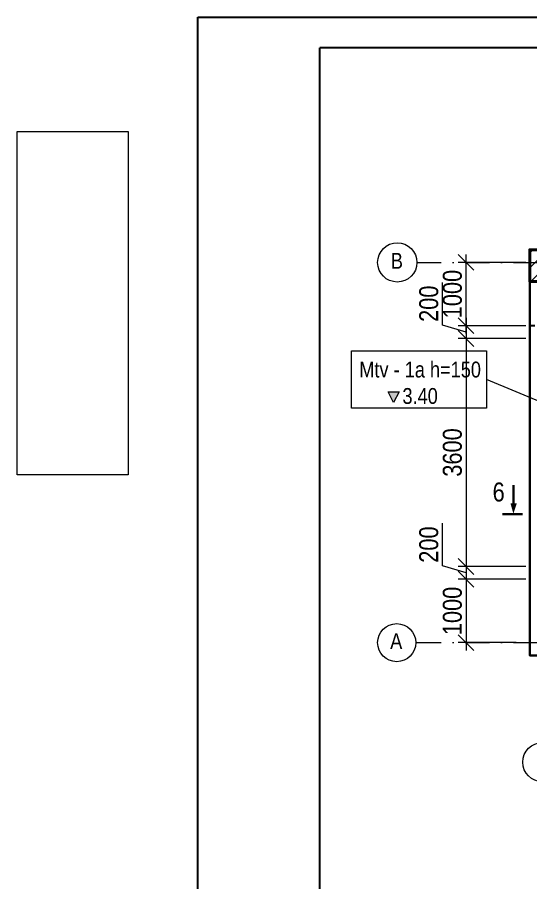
# Model space of a CAD drawing. Header units: millimetres. Extents: x -149347 to 251215, y -2929184 to -2541447.
# Drawn here: x 19029 to 27112, y -2597289 to -2583650 of the extents above; entities that cross this region are included whole.
import ezdxf

# ---------------------------------------------------------------- set-up
doc = ezdxf.new("R2010")
doc.units = ezdxf.units.MM
doc.linetypes.add('DASHDOTX2', pattern=[50.8, 25.4, -12.7, 0, -12.7])
doc.linetypes.add('HIDDEN', pattern=[4, 2, -2])
doc.layers.add('Калонлар', color=2, linetype='Continuous', lineweight=40)
doc.styles.add('style1', font='A3TI(LA).TTF', dxfattribs={"height": 400})
doc.styles.add('style6', font='ARIALN.TTF', dxfattribs={"height": 300})
doc.styles.add('yazitipi', font='ARIALN.TTF')
doc.dimstyles.new('DIM_100', dxfattribs={"dimscale": 100, "dimtxt": 250, "dimasz": 2.5, "dimexe": 1.25, "dimexo": 0.625, "dimtad": 1, "dimdec": 0, "dimtxsty": 'style1', "dimblk": 'OBLIQUE', "dimcen": 2.5, "dimdle": 1.25, "dimclrd": 251, "dimclre": 251, "dimaunit": 1, "dimadec": 3, "dimazin": 0, "dimtfac": 1, "dimtdec": 0, "dimtmove": 1, "dimatfit": 3, "dimfxl": 1.25, "dimlwd": 5, "dimlwe": 5, "dimarcsym": 0})
doc.dimstyles.new('sevda', dxfattribs={"dimscale": 100, "dimtxt": 2.8, "dimasz": 2.5, "dimexe": 1.25, "dimexo": 0.625, "dimtad": 1, "dimtxsty": 'yazitipi', "dimblk": 'OBLIQUE', "dimcen": 2.5, "dimclrd": 253, "dimclre": 253, "dimclrt": 73, "dimaunit": 1, "dimadec": 3, "dimazin": 0, "dimtfac": 1, "dimtmove": 1, "dimatfit": 3, "dimfxl": 1, "dimlwd": 9, "dimlwe": 9, "dimarcsym": 0})

# ---------------------------------------------------------------- blocks, each defined once
blk = doc.blocks.new('mekteb')
at = {"color": 0, "lineweight": 25}
for p, q in [((99643, -1821466), (139843, -1821466)), ((99643, -1849866), (99643, -1821466))]:
    blk.add_line(p, q, dxfattribs=at)
at = {"color": 0, "lineweight": 25, "ltscale": 15}
for p in [(101643, -1849366), (139343, -1821966)]:
    blk.add_line(p, (101643, -1821966), dxfattribs=at)
blk = doc.blocks.new('_Oblique')
at = {"color": 0, "linetype": 'ByBlock', "lineweight": -2}
blk.add_line((-0.5, -0.5), (0.5, 0.5), dxfattribs=at)
blk = doc.blocks.new('*D453')
at = {"color": 251, "linetype": 'ByBlock', "lineweight": 5, "ltscale": 50, "transparency": 16777216}
blk.add_line((26108, -2588642), (26108, -2587392), dxfattribs=at)
at = {"color": 251, "lineweight": 5, "ltscale": 50, "transparency": 16777216}
for p, q in [((27049, -2587517), (25983, -2587517)), ((27049, -2588517), (25983, -2588517))]:
    blk.add_line(p, q, dxfattribs=at)
at = {"layer": 'Defpoints', "color": 0, "lineweight": 15, "ltscale": 50, "transparency": 16777216}
for p in [(26108, -2587517), (27112, -2587517), (27112, -2588517)]:
    blk.add_point(p, dxfattribs=at)
at = {"color": 251, "lineweight": 5, "ltscale": 50, "transparency": 16777216, "xscale": 250, "yscale": 250, "zscale": 250}
for p, rotation in [((26108, -2587517), 90), ((26108, -2588517), 270)]:
    blk.add_blockref('_Oblique', p, dxfattribs=dict(at, rotation=rotation))
at = {"color": 0, "lineweight": 15, "ltscale": 50, "transparency": 16777216, "insert": (25893, -2588017), "char_height": 300, "attachment_point": 5, "rotation": 90, "style": 'style6'}
blk.add_mtext('1000', dxfattribs=at)
blk = doc.blocks.new('*D454')
at = {"color": 251, "linetype": 'ByBlock', "lineweight": 5, "ltscale": 50, "transparency": 16777216}
for p, q in [((25736, -2588506), (25736, -2587834)), ((26108, -2588392), (26108, -2588842)), ((26108, -2588617), (25736, -2588506))]:
    blk.add_line(p, q, dxfattribs=at)
at = {"color": 251, "lineweight": 5, "ltscale": 50, "transparency": 16777216}
for p, q in [((27049, -2588517), (25983, -2588517)), ((27049, -2588717), (25983, -2588717))]:
    blk.add_line(p, q, dxfattribs=at)
at = {"layer": 'Defpoints', "color": 0, "lineweight": 15, "ltscale": 50, "transparency": 16777216}
for p in [(27112, -2588517), (26108, -2588717), (27112, -2588717)]:
    blk.add_point(p, dxfattribs=at)
at = {"color": 251, "lineweight": 5, "ltscale": 50, "transparency": 16777216, "xscale": 250, "yscale": 250, "zscale": 250}
for p, rotation in [((26108, -2588517), 90), ((26108, -2588717), 270)]:
    blk.add_blockref('_Oblique', p, dxfattribs=dict(at, rotation=rotation))
at = {"color": 0, "lineweight": 15, "ltscale": 50, "transparency": 16777216, "insert": (25521, -2588170), "char_height": 300, "attachment_point": 5, "rotation": 90, "style": 'style6'}
blk.add_mtext('200', dxfattribs=at)
blk = doc.blocks.new('*D455')
at = {"color": 251, "lineweight": 5, "ltscale": 50, "transparency": 16777216}
for p, q in [((27049, -2588717), (25983, -2588717)), ((27049, -2592317), (25983, -2592317))]:
    blk.add_line(p, q, dxfattribs=at)
at = {"color": 251, "linetype": 'ByBlock', "lineweight": 5, "ltscale": 50, "transparency": 16777216}
blk.add_line((26108, -2588592), (26108, -2592442), dxfattribs=at)
at = {"layer": 'Defpoints', "color": 0, "lineweight": 15, "ltscale": 50, "transparency": 16777216}
for p in [(27112, -2588717), (26108, -2592317), (27112, -2592317)]:
    blk.add_point(p, dxfattribs=at)
at = {"color": 251, "lineweight": 5, "ltscale": 50, "transparency": 16777216, "xscale": 250, "yscale": 250, "zscale": 250}
for p, rotation in [((26108, -2588717), 90), ((26108, -2592317), 270)]:
    blk.add_blockref('_Oblique', p, dxfattribs=dict(at, rotation=rotation))
at = {"color": 0, "lineweight": 15, "ltscale": 50, "transparency": 16777216, "insert": (25893, -2590517), "char_height": 300, "attachment_point": 5, "rotation": 90, "style": 'style6'}
blk.add_mtext('3600', dxfattribs=at)
blk = doc.blocks.new('*D456')
at = {"color": 251, "linetype": 'ByBlock', "lineweight": 5, "ltscale": 50, "transparency": 16777216}
for p, q in [((25736, -2592306), (25736, -2591634)), ((26108, -2592192), (26108, -2592642)), ((26108, -2592417), (25736, -2592306))]:
    blk.add_line(p, q, dxfattribs=at)
at = {"color": 251, "lineweight": 5, "ltscale": 50, "transparency": 16777216}
for p, q in [((27049, -2592317), (25983, -2592317)), ((27049, -2592517), (25983, -2592517))]:
    blk.add_line(p, q, dxfattribs=at)
at = {"layer": 'Defpoints', "color": 0, "lineweight": 15, "ltscale": 50, "transparency": 16777216}
for p in [(27112, -2592317), (26108, -2592517), (27112, -2592517)]:
    blk.add_point(p, dxfattribs=at)
at = {"color": 251, "lineweight": 5, "ltscale": 50, "transparency": 16777216, "xscale": 250, "yscale": 250, "zscale": 250}
for p, rotation in [((26108, -2592317), 90), ((26108, -2592517), 270)]:
    blk.add_blockref('_Oblique', p, dxfattribs=dict(at, rotation=rotation))
at = {"color": 0, "lineweight": 15, "ltscale": 50, "transparency": 16777216, "insert": (25521, -2591970), "char_height": 300, "attachment_point": 5, "rotation": 90, "style": 'style6'}
blk.add_mtext('200', dxfattribs=at)
blk = doc.blocks.new('*D457')
at = {"color": 251, "linetype": 'ByBlock', "lineweight": 5, "ltscale": 50, "transparency": 16777216}
blk.add_line((26108, -2592392), (26108, -2593642), dxfattribs=at)
at = {"color": 251, "lineweight": 5, "ltscale": 50, "transparency": 16777216}
for p, q in [((27049, -2592517), (25983, -2592517)), ((26896, -2593517), (25983, -2593517))]:
    blk.add_line(p, q, dxfattribs=at)
at = {"layer": 'Defpoints', "color": 0, "lineweight": 15, "ltscale": 50, "transparency": 16777216}
for p in [(27112, -2592517), (26108, -2593517), (26958, -2593517)]:
    blk.add_point(p, dxfattribs=at)
at = {"color": 251, "lineweight": 5, "ltscale": 50, "transparency": 16777216, "xscale": 250, "yscale": 250, "zscale": 250}
for p, rotation in [((26108, -2592517), 90), ((26108, -2593517), 270)]:
    blk.add_blockref('_Oblique', p, dxfattribs=dict(at, rotation=rotation))
at = {"color": 0, "lineweight": 15, "ltscale": 50, "transparency": 16777216, "insert": (25893, -2593017), "char_height": 300, "attachment_point": 5, "rotation": 90, "style": 'style6'}
blk.add_mtext('1000', dxfattribs=at)

msp = doc.modelspace()

# ---------------------------------------------------------------- hatches: boundary and pattern name
at = {"lineweight": 15, "ltscale": 50}
h = msp.add_hatch(dxfattribs=at)
h.set_pattern_fill('SACNCR', color=4, scale=70)
h.set_pattern_definition([(45, (-771408.14, -6435.1), (-117.865862, 117.865862), []), (45, (-771290.27, -6435.1), (-117.865862, 117.865862), [0, -166.6875])])
h.paths.add_polyline_path([(27611.86276, -2587817.4934), (27111.86276, -2587817.4934), (27111.86276, -2587317.4934), (27611.86276, -2587317.4934)])
at = {"lineweight": 20, "ltscale": 15}
h = msp.add_hatch(color=256, dxfattribs=at)
h.dxf.hatch_style = 1
h.paths.add_polyline_path([(25051.95024, -2589562.16722), (24878.2236, -2589562.16722), (24965.55791, -2589728.52366)])

# ---------------------------------------------------------------- linework, layer by layer
at = {"color": 1, "linetype": 'DASHDOTX2', "lineweight": 13, "ltscale": 15}
for p, q in [((25334.06974, -2587517.49341), (38179.31645, -2587517.49341)), ((25334.06974, -2593517.49341), (38179.31645, -2593517.49341))]:
    msp.add_line(p, q, dxfattribs=at)
at = {"color": 0, "lineweight": 20, "ltscale": 15}
for p, q in [((24878.2236, -2589562.16722), (25051.95024, -2589562.16722)), ((24965.55791, -2589728.52366), (24878.2236, -2589562.16722)), ((25051.95024, -2589562.16722), (24965.55791, -2589728.52366))]:
    msp.add_line(p, q, dxfattribs=at)
at = {"lineweight": 30}
for p, q in [((26854.56875, -2591319.64463), (26854.56875, -2591033.28205)), ((26682.13415, -2591491.57479), (26999.53254, -2591491.57479))]:
    msp.add_line(p, q, dxfattribs=at)
at = {"color": 1, "lineweight": 15, "ltscale": 15}
msp.add_lwpolyline([(19029.34701, -2585450.13713), (20775.9368, -2585450.13713), (20775.9368, -2590868.14752), (19029.34701, -2590868.14752)], close=True, dxfattribs=at)
at = {"linetype": 'HIDDEN', "lineweight": 25, "ltscale": 80}
msp.add_lwpolyline([(27511.86276, -2587817.4934), (27511.86276, -2588517.4934), (27111.86276, -2588517.4934), (27111.86276, -2587317.4934), (27311.86276, -2587317.4934)], dxfattribs=at)
at = {"color": 3, "lineweight": 30}
msp.add_lwpolyline([(27111.86276, -2587317.4934), (29911.86276, -2587317.4934), (29911.86276, -2593717.4934), (27111.86276, -2593717.4934)], close=True, dxfattribs=at)
at = {"color": 0, "lineweight": 5, "ltscale": 15}
msp.add_lwpolyline([(24298.98223, -2588913.14405), (26429.6393, -2588913.14405), (26429.6393, -2589817.52807), (24298.98223, -2589817.52807)], close=True, dxfattribs=at)
at = {"color": 231, "lineweight": 15, "ltscale": 50}
for centre, radius in [((25023.72921, -2587517.49341), 310.34053), ((25013.79377, -2593517.49341), 300.40509), ((27311.86276, -2595402.7153), 309.16622)]:
    msp.add_circle(centre, radius, dxfattribs=at)
at = {"lineweight": 30}
msp.add_solid([(26907.68222, -2591319.64463), (26854.56875, -2591485.01963), (26808.62408, -2591319.64463)], dxfattribs=at)
at = {"layer": 'Калонлар', "color": 1}
msp.add_lwpolyline([(27611.86276, -2587817.4934), (27611.86276, -2587317.4934), (27111.86276, -2587317.4934), (27111.86276, -2587817.4934)], close=True, dxfattribs=at)

# ---------------------------------------------------------------- block references
at = {"lineweight": 15, "xscale": 0.9604837554369011, "yscale": 0.9604837554369011, "zscale": 0.9604837554369011}
msp.add_blockref('mekteb', (-73827.0471, -834161.86466), dxfattribs=at)

# ---------------------------------------------------------------- texts
at = {"color": 231, "lineweight": 15, "ltscale": 50, "char_height": 250, "attachment_point": 3, "style": 'style6'}
for s, insert in [('{\\fArial Narrow|b0|i0|c238|p34;B}', (25111.93439, -2587367.95542)), ('{\\fArial Narrow|b0|i0|c238|p34;A}', (25101.99895, -2593367.95542))]:
    msp.add_mtext_dynamic_manual_height_columns(s, width=157.5516269, gutter_width=12.5, heights=[0], dxfattribs=dict(at, insert=insert))
at = {"color": 0, "ltscale": 3, "insert": (27141.09259, -2589753.80363), "char_height": 300, "width": 3897.4617739, "attachment_point": 9, "style": 'style6'}
msp.add_mtext('\\pxqc,t8;{\\fArial Narrow|b0|i0|c238|p34;    \\fArial Narrow|b0|i0|c204|p34;\\H0.83333x;Mtv\\fArial Narrow|b0|i0|c238|p34; \\fArial Narrow|b0|i0|c204|p34;-\\fArial Narrow|b0|i0|c238|p34; 1a h=150 \\P\\ptz;    \\H0.8x; \\fArial Narrow|b0|i0|c204|p34;\\H1.25x;3.\\fArial Narrow|b0|i0|c238|p34;40}', dxfattribs=at)
at = {"lineweight": 9, "insert": (26717.53717, -2591294.30667), "char_height": 300, "width": 5396.4038597, "attachment_point": 9, "style": 'style6'}
msp.add_mtext('{\\fArial Narrow|b0|i0|c238|p34;6}', dxfattribs=at)

# ---------------------------------------------------------------- dimensions: what is measured, and where the dimension line sits
at = {"color": 231, "lineweight": 15, "ltscale": 50}
for base, p1, p2, picture, middle in [((26108.29009, -2587517.49341), (27111.86276, -2588517.4934), (27111.86276, -2587517.49341), '*D453', (25892.61819, -2588017.4934)), ((26108.29009, -2588717.4934), (27111.86276, -2588517.4934), (27111.86276, -2588717.4934), '*D454', (25520.69629, -2588443.41684)), ((26108.29009, -2592317.4934), (27111.86276, -2588717.4934), (27111.86276, -2592317.4934), '*D455', (25892.61819, -2590517.4934)), ((26108.29009, -2592517.49341), (27111.86276, -2592317.4934), (27111.86276, -2592517.49341), '*D456', (25520.69629, -2592243.41684)), ((26108.29009, -2593517.49341), (27111.86276, -2592517.49341), (26958.25952, -2593517.49341), '*D457', (25892.61819, -2593017.49341))]:
    dim = msp.add_linear_dim(base=base, p1=p1, p2=p2, angle=90, dimstyle='DIM_100', override={"dimtxsty": 'style6'}, dxfattribs=at)
    dim.commit()
    dim.dimension.update_dxf_attribs({"geometry": picture, "text_midpoint": middle})

# ---------------------------------------------------------------- leaders
at = {"color": 1, "lineweight": 15, "ltscale": 15}
msp.add_leader([(28090.04071, -2590059.46997), (26429.6393, -2589365.33606)], dimstyle='sevda', override={"dimgap": 0.625, "dimtad": 0}, dxfattribs=at)

doc.saveas('drawing.dxf')
